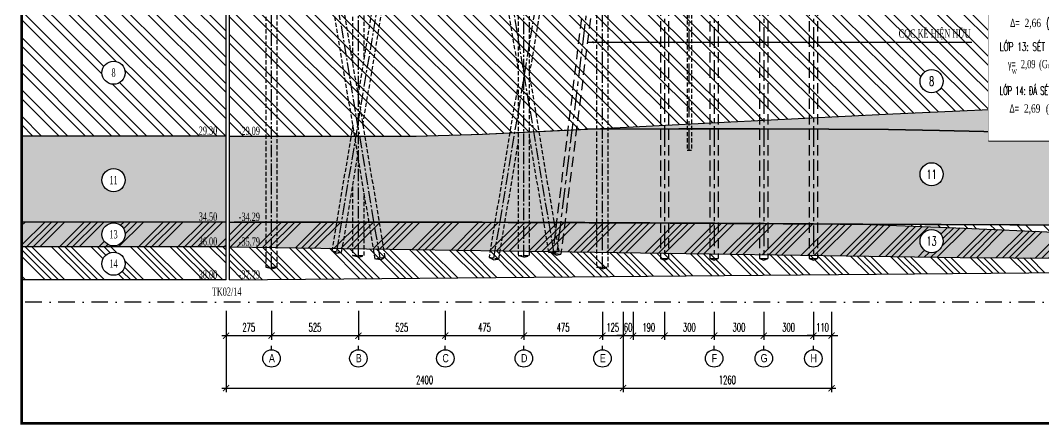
# Model space of a CAD drawing. Extents: x -26539 to -4497, y 62031 to 92619.
# Drawn here: x -16678 to -10495, y 70543 to 72988 of the extents above; entities that cross this region are included whole.
import ezdxf
from ezdxf.enums import TextEntityAlignment as Align

# ---------------------------------------------------------------- set-up
doc = ezdxf.new("R2010")
doc.units = 0
doc.header["$LTSCALE"] = 10
doc.header["$MEASUREMENT"] = 0
for name, pattern in [('CENTER', [2, 1.25, -0.25, 0.25, -0.25]), ('CENTER2', [1.125, 0.75, -0.125, 0.125, -0.125]), ('DASHDOT', [1, 0.5, -0.25, 0, -0.25]), ('HIDDEN', [0.375, 0.25, -0.125])]:
    doc.linetypes.add(name, pattern=pattern)
doc.layers.get('0').update_dxf_attribs({"color": 3, "linetype": 'CONTINUOUS'})
for name, color, linetype in [('CENTER', 9, 'CENTER2'), ('DC', 7, 'CONTINUOUS'), ('DIMENSION', 4, 'CONTINUOUS'), ('Hatch coc', 7, 'CONTINUOUS'), ('HIDDEN', 4, 'HIDDEN'), ('Kich thuoc', 4, 'CONTINUOUS'), ('Text', 4, 'CONTINUOUS'), ('Tim', 8, 'CENTER')]:
    doc.layers.add(name, color=color, linetype=linetype)
doc.styles.add('CHU HOA 1', font='vntimeh.shx', dxfattribs={"width": 0.75})
doc.styles.add('CHU HOA.P', font='vntimeh.shx', dxfattribs={"width": 0.75})
doc.styles.add('CMB-1', font='VHBLACK.TTF', dxfattribs={"width": 0.8})
doc.styles.add('Greek', font='greeks.shx', dxfattribs={"width": 0.7})
doc.styles.add('Kichthuoc', font='romans.shx', dxfattribs={"width": 0.6})
doc.styles.add('phong', font='vnsimpleh.shx', dxfattribs={"width": 0.65})
doc.styles.get("Standard").update_dxf_attribs({"font": 'vntimeh.shx', "width": 0.65})
doc.styles.add('Ten11', font='VHARIALN.TTF')
doc.dimstyles.new('Dim 250', dxfattribs={"dimscale": 250, "dimtxt": 0.2, "dimasz": 0.15, "dimexe": 0.1, "dimexo": 0.2, "dimgap": 0.1, "dimtad": 1, "dimdec": 0, "dimlfac": -1, "dimzin": 0, "dimdsep": 46, "dimtxsty": 'Kichthuoc', "dimblk": 'ARCHTICK', "dimcen": 0.1, "dimdle": 0.1, "dimclrd": 4, "dimclre": 4, "dimclrt": 2, "dimadec": 0, "dimazin": 0, "dimtfac": 1, "dimtdec": 0, "dimtix": 1, "dimtmove": 2, "dimatfit": 3, "dimfxl": 1, "dimtolj": 1, "dimtzin": 0, "dimarcsym": 0})
doc.dimstyles.new('Le 250', dxfattribs={"dimscale": 250, "dimtxt": 0.2, "dimasz": 0.15, "dimexe": 0.1, "dimexo": 0.2, "dimgap": 0.1, "dimtad": 1, "dimdec": 0, "dimzin": 0, "dimdsep": 46, "dimtxsty": 'Kichthuoc', "dimblk": 'ARCHTICK', "dimcen": 0, "dimdle": 0.1, "dimclrd": 4, "dimclre": 4, "dimclrt": 3, "dimadec": 0, "dimazin": 0, "dimtfac": 1, "dimtdec": 0, "dimtix": 1, "dimtmove": 2, "dimatfit": 3, "dimfxl": 1, "dimtolj": 1, "dimtzin": 0, "dimarcsym": 0})

# ---------------------------------------------------------------- blocks, each defined once
blk = doc.blocks.new('_ArchTick')
at = {"color": 0, "linetype": 'ByBlock', "const_width": 0.15}
blk.add_lwpolyline([(-0.5, -0.5), (0.5, 0.5)], dxfattribs=at)
blk = doc.blocks.new('*D77')
at = {"layer": 'Kich thuoc', "color": 4, "lineweight": -2}
for p, q in [((-14110.8, 71231.7), (-14110.8, 71055.6)), ((-13635.8, 71231.7), (-13635.8, 71055.6)), ((-14135.8, 71080.6), (-13610.8, 71080.6))]:
    blk.add_line(p, q, dxfattribs=at)
at = {"layer": 'Kich thuoc', "color": 4, "lineweight": -2, "xscale": 37.5, "yscale": 37.5, "zscale": 37.5, "rotation": 180}
blk.add_blockref('_ArchTick', (-14110.8, 71080.6), dxfattribs=at)
at = {"layer": 'Kich thuoc', "color": 4, "lineweight": -2, "xscale": 37.5, "yscale": 37.5, "zscale": 37.5}
blk.add_blockref('_ArchTick', (-13635.8, 71080.6), dxfattribs=at)
at = {"layer": 'Kich thuoc', "color": 2, "insert": (-13873.3, 71130.6), "char_height": 50, "attachment_point": 5, "style": 'Kichthuoc'}
blk.add_mtext('\\A1;475', dxfattribs=at)
blk = doc.blocks.new('*D78')
at = {"layer": 'Kich thuoc', "color": 4, "lineweight": -2}
for p, q in [((-15435.8, 71225.7), (-15435.8, 70738)), ((-13035.8, 71225.7), (-13035.8, 70738)), ((-15460.8, 70763), (-13010.8, 70763))]:
    blk.add_line(p, q, dxfattribs=at)
at = {"layer": 'Kich thuoc', "color": 4, "lineweight": -2, "xscale": 37.5, "yscale": 37.5, "zscale": 37.5, "rotation": 180}
blk.add_blockref('_ArchTick', (-15435.8, 70763), dxfattribs=at)
at = {"layer": 'Kich thuoc', "color": 4, "lineweight": -2, "xscale": 37.5, "yscale": 37.5, "zscale": 37.5}
blk.add_blockref('_ArchTick', (-13035.8, 70763), dxfattribs=at)
at = {"layer": 'Kich thuoc', "color": 2, "insert": (-14235.8, 70813), "char_height": 50, "attachment_point": 5, "style": 'Kichthuoc'}
blk.add_mtext('\\A1;2400', dxfattribs=at)
blk = doc.blocks.new('*D79')
at = {"layer": 'Kich thuoc', "color": 4, "lineweight": -2}
for p, q in [((-14635.8, 71231.7), (-14635.8, 71055.6)), ((-14110.8, 71231.7), (-14110.8, 71055.6)), ((-14660.8, 71080.6), (-14085.8, 71080.6))]:
    blk.add_line(p, q, dxfattribs=at)
at = {"layer": 'Kich thuoc', "color": 4, "lineweight": -2, "xscale": 37.5, "yscale": 37.5, "zscale": 37.5, "rotation": 180}
blk.add_blockref('_ArchTick', (-14635.8, 71080.6), dxfattribs=at)
at = {"layer": 'Kich thuoc', "color": 4, "lineweight": -2, "xscale": 37.5, "yscale": 37.5, "zscale": 37.5}
blk.add_blockref('_ArchTick', (-14110.8, 71080.6), dxfattribs=at)
at = {"layer": 'Kich thuoc', "color": 2, "insert": (-14373.3, 71130.6), "char_height": 50, "attachment_point": 5, "style": 'Kichthuoc'}
blk.add_mtext('\\A1;525', dxfattribs=at)
blk = doc.blocks.new('*D80')
at = {"layer": 'Kich thuoc', "color": 4, "lineweight": -2}
for p, q in [((-15435.8, 71231.7), (-15435.8, 71055.6)), ((-15160.8, 71231.7), (-15160.8, 71055.6)), ((-15460.8, 71080.6), (-15135.8, 71080.6))]:
    blk.add_line(p, q, dxfattribs=at)
at = {"layer": 'Kich thuoc', "color": 4, "lineweight": -2, "xscale": 37.5, "yscale": 37.5, "zscale": 37.5, "rotation": 180}
blk.add_blockref('_ArchTick', (-15435.8, 71080.6), dxfattribs=at)
at = {"layer": 'Kich thuoc', "color": 4, "lineweight": -2, "xscale": 37.5, "yscale": 37.5, "zscale": 37.5}
blk.add_blockref('_ArchTick', (-15160.8, 71080.6), dxfattribs=at)
at = {"layer": 'Kich thuoc', "color": 2, "insert": (-15298.3, 71130.6), "char_height": 50, "attachment_point": 5, "style": 'Kichthuoc'}
blk.add_mtext('\\A1;275', dxfattribs=at)
blk = doc.blocks.new('*D81')
at = {"layer": 'Kich thuoc', "color": 4, "lineweight": -2}
for p, q in [((-15160.8, 71231.7), (-15160.8, 71055.6)), ((-14635.8, 71231.7), (-14635.8, 71055.6)), ((-15185.8, 71080.6), (-14610.8, 71080.6))]:
    blk.add_line(p, q, dxfattribs=at)
at = {"layer": 'Kich thuoc', "color": 4, "lineweight": -2, "xscale": 37.5, "yscale": 37.5, "zscale": 37.5, "rotation": 180}
blk.add_blockref('_ArchTick', (-15160.8, 71080.6), dxfattribs=at)
at = {"layer": 'Kich thuoc', "color": 4, "lineweight": -2, "xscale": 37.5, "yscale": 37.5, "zscale": 37.5}
blk.add_blockref('_ArchTick', (-14635.8, 71080.6), dxfattribs=at)
at = {"layer": 'Kich thuoc', "color": 2, "insert": (-14898.3, 71130.6), "char_height": 50, "attachment_point": 5, "style": 'Kichthuoc'}
blk.add_mtext('\\A1;525', dxfattribs=at)
blk = doc.blocks.new('*D82')
at = {"layer": 'Kich thuoc', "color": 4, "lineweight": -2}
for p, q in [((-13160.8, 71225.7), (-13160.8, 71055.6)), ((-13035.8, 71225.7), (-13035.8, 71055.6)), ((-13185.8, 71080.6), (-13010.8, 71080.6))]:
    blk.add_line(p, q, dxfattribs=at)
at = {"layer": 'Kich thuoc', "color": 4, "lineweight": -2, "xscale": 37.5, "yscale": 37.5, "zscale": 37.5, "rotation": 180}
blk.add_blockref('_ArchTick', (-13160.8, 71080.6), dxfattribs=at)
at = {"layer": 'Kich thuoc', "color": 4, "lineweight": -2, "xscale": 37.5, "yscale": 37.5, "zscale": 37.5}
blk.add_blockref('_ArchTick', (-13035.8, 71080.6), dxfattribs=at)
at = {"layer": 'Kich thuoc', "color": 2, "insert": (-13098.3, 71130.6), "char_height": 50, "attachment_point": 5, "style": 'Kichthuoc'}
blk.add_mtext('\\A1;125', dxfattribs=at)
blk = doc.blocks.new('*D83')
at = {"layer": 'Kich thuoc', "color": 4, "lineweight": -2}
for p, q in [((-13635.8, 71225.7), (-13635.8, 71055.6)), ((-13160.8, 71225.7), (-13160.8, 71055.6)), ((-13660.8, 71080.6), (-13135.8, 71080.6))]:
    blk.add_line(p, q, dxfattribs=at)
at = {"layer": 'Kich thuoc', "color": 4, "lineweight": -2, "xscale": 37.5, "yscale": 37.5, "zscale": 37.5, "rotation": 180}
blk.add_blockref('_ArchTick', (-13635.8, 71080.6), dxfattribs=at)
at = {"layer": 'Kich thuoc', "color": 4, "lineweight": -2, "xscale": 37.5, "yscale": 37.5, "zscale": 37.5}
blk.add_blockref('_ArchTick', (-13160.8, 71080.6), dxfattribs=at)
at = {"layer": 'Kich thuoc', "color": 2, "insert": (-13398.3, 71130.6), "char_height": 50, "attachment_point": 5, "style": 'Kichthuoc'}
blk.add_mtext('\\A1;475', dxfattribs=at)
blk = doc.blocks.new('*D84')
at = {"layer": 'Kich thuoc', "color": 4, "lineweight": -2}
for p, q in [((-13035.8, 71225.7), (-13035.8, 71055.6)), ((-12976, 71225.7), (-12976, 71055.6)), ((-13035.8, 71080.6), (-13073.3, 71080.6)), ((-13035.8, 71080.6), (-12976, 71080.6)), ((-12976, 71080.6), (-12938.5, 71080.6))]:
    blk.add_line(p, q, dxfattribs=at)
at = {"layer": 'Kich thuoc', "color": 4, "lineweight": -2, "xscale": 37.5, "yscale": 37.5, "zscale": 37.5}
blk.add_blockref('_ArchTick', (-13035.8, 71080.6), dxfattribs=at)
at = {"layer": 'Kich thuoc', "color": 4, "lineweight": -2, "xscale": 37.5, "yscale": 37.5, "zscale": 37.5, "rotation": 180}
blk.add_blockref('_ArchTick', (-12976, 71080.6), dxfattribs=at)
at = {"layer": 'Kich thuoc', "color": 2, "insert": (-13005.9, 71130.6), "char_height": 50, "attachment_point": 5, "style": 'Kichthuoc'}
blk.add_mtext('\\A1;60', dxfattribs=at)
blk = doc.blocks.new('*D85')
at = {"layer": 'Kich thuoc', "color": 4, "lineweight": -2}
for p, q in [((-12485.8, 71225.7), (-12485.8, 71055.6)), ((-12185.8, 71225.7), (-12185.8, 71055.6)), ((-12510.8, 71080.6), (-12160.8, 71080.6))]:
    blk.add_line(p, q, dxfattribs=at)
at = {"layer": 'Kich thuoc', "color": 4, "lineweight": -2, "xscale": 37.5, "yscale": 37.5, "zscale": 37.5, "rotation": 180}
blk.add_blockref('_ArchTick', (-12485.8, 71080.6), dxfattribs=at)
at = {"layer": 'Kich thuoc', "color": 4, "lineweight": -2, "xscale": 37.5, "yscale": 37.5, "zscale": 37.5}
blk.add_blockref('_ArchTick', (-12185.8, 71080.6), dxfattribs=at)
at = {"layer": 'Kich thuoc', "color": 2, "insert": (-12335.8, 71130.6), "char_height": 50, "attachment_point": 5, "style": 'Kichthuoc'}
blk.add_mtext('\\A1;300', dxfattribs=at)
blk = doc.blocks.new('*D86')
at = {"layer": 'Kich thuoc', "color": 4, "lineweight": -2}
for p, q in [((-12185.8, 71225.7), (-12185.8, 71055.6)), ((-11885.8, 71225.7), (-11885.8, 71055.6)), ((-12210.8, 71080.6), (-11860.8, 71080.6))]:
    blk.add_line(p, q, dxfattribs=at)
at = {"layer": 'Kich thuoc', "color": 4, "lineweight": -2, "xscale": 37.5, "yscale": 37.5, "zscale": 37.5, "rotation": 180}
blk.add_blockref('_ArchTick', (-12185.8, 71080.6), dxfattribs=at)
at = {"layer": 'Kich thuoc', "color": 4, "lineweight": -2, "xscale": 37.5, "yscale": 37.5, "zscale": 37.5}
blk.add_blockref('_ArchTick', (-11885.8, 71080.6), dxfattribs=at)
at = {"layer": 'Kich thuoc', "color": 2, "insert": (-12035.8, 71130.6), "char_height": 50, "attachment_point": 5, "style": 'Kichthuoc'}
blk.add_mtext('\\A1;300', dxfattribs=at)
blk = doc.blocks.new('*D87')
at = {"layer": 'Kich thuoc', "color": 4, "lineweight": -2}
for p, q in [((-11885.8, 71225.7), (-11885.8, 71055.6)), ((-11775.8, 71225.7), (-11775.8, 71055.6)), ((-11885.8, 71080.6), (-11923.3, 71080.6)), ((-11885.8, 71080.6), (-11775.8, 71080.6)), ((-11775.8, 71080.6), (-11738.3, 71080.6))]:
    blk.add_line(p, q, dxfattribs=at)
at = {"layer": 'Kich thuoc', "color": 4, "lineweight": -2, "xscale": 37.5, "yscale": 37.5, "zscale": 37.5}
blk.add_blockref('_ArchTick', (-11885.8, 71080.6), dxfattribs=at)
at = {"layer": 'Kich thuoc', "color": 4, "lineweight": -2, "xscale": 37.5, "yscale": 37.5, "zscale": 37.5, "rotation": 180}
blk.add_blockref('_ArchTick', (-11775.8, 71080.6), dxfattribs=at)
at = {"layer": 'Kich thuoc', "color": 2, "insert": (-11830.8, 71130.6), "char_height": 50, "attachment_point": 5, "style": 'Kichthuoc'}
blk.add_mtext('\\A1;110', dxfattribs=at)
blk = doc.blocks.new('*D88')
at = {"layer": 'Kich thuoc', "color": 4, "lineweight": -2}
for p, q in [((-13035.8, 71225.7), (-13035.8, 70738)), ((-11775.8, 71225.7), (-11775.8, 70738)), ((-13060.8, 70763), (-11750.8, 70763))]:
    blk.add_line(p, q, dxfattribs=at)
at = {"layer": 'Kich thuoc', "color": 4, "lineweight": -2, "xscale": 37.5, "yscale": 37.5, "zscale": 37.5, "rotation": 180}
blk.add_blockref('_ArchTick', (-13035.8, 70763), dxfattribs=at)
at = {"layer": 'Kich thuoc', "color": 4, "lineweight": -2, "xscale": 37.5, "yscale": 37.5, "zscale": 37.5}
blk.add_blockref('_ArchTick', (-11775.8, 70763), dxfattribs=at)
at = {"layer": 'Kich thuoc', "color": 2, "insert": (-12405.8, 70813), "char_height": 50, "attachment_point": 5, "style": 'Kichthuoc'}
blk.add_mtext('\\A1;1260', dxfattribs=at)
blk = doc.blocks.new('*D89')
at = {"layer": 'Kich thuoc', "color": 4, "lineweight": -2}
for p, q in [((-12785.8, 71225.7), (-12785.8, 71055.6)), ((-12485.8, 71225.7), (-12485.8, 71055.6)), ((-12810.8, 71080.6), (-12460.8, 71080.6))]:
    blk.add_line(p, q, dxfattribs=at)
at = {"layer": 'Kich thuoc', "color": 4, "lineweight": -2, "xscale": 37.5, "yscale": 37.5, "zscale": 37.5, "rotation": 180}
blk.add_blockref('_ArchTick', (-12785.8, 71080.6), dxfattribs=at)
at = {"layer": 'Kich thuoc', "color": 4, "lineweight": -2, "xscale": 37.5, "yscale": 37.5, "zscale": 37.5}
blk.add_blockref('_ArchTick', (-12485.8, 71080.6), dxfattribs=at)
at = {"layer": 'Kich thuoc', "color": 2, "insert": (-12635.8, 71130.6), "char_height": 50, "attachment_point": 5, "style": 'Kichthuoc'}
blk.add_mtext('\\A1;300', dxfattribs=at)
blk = doc.blocks.new('*D90')
at = {"layer": 'Kich thuoc', "color": 4, "lineweight": -2}
for p, q in [((-12976, 71225.7), (-12976, 71055.6)), ((-12785.8, 71225.7), (-12785.8, 71055.6)), ((-13001, 71080.6), (-12760.8, 71080.6))]:
    blk.add_line(p, q, dxfattribs=at)
at = {"layer": 'Kich thuoc', "color": 4, "lineweight": -2, "xscale": 37.5, "yscale": 37.5, "zscale": 37.5, "rotation": 180}
blk.add_blockref('_ArchTick', (-12976, 71080.6), dxfattribs=at)
at = {"layer": 'Kich thuoc', "color": 4, "lineweight": -2, "xscale": 37.5, "yscale": 37.5, "zscale": 37.5}
blk.add_blockref('_ArchTick', (-12785.8, 71080.6), dxfattribs=at)
at = {"layer": 'Kich thuoc', "color": 2, "insert": (-12880.9, 71130.6), "char_height": 50, "attachment_point": 5, "style": 'Kichthuoc'}
blk.add_mtext('\\A1;190', dxfattribs=at)
blk = doc.blocks.new('cautau')
at = {"layer": 'CENTER', "ltscale": 10}
for p, q in [((-26502.5, 86653.9), (-25846.6, 90592.7)), ((-26371.6, 86629.7), (-26371.6, 90622.7)), ((-25190.6, 86653.9), (-25846.6, 90592.7)), ((-25371.6, 86619.7), (-25371.6, 90622.7)), ((-26896.6, 86549.7), (-26896.6, 90552.7)), ((-26240.6, 86613.9), (-26896.6, 90552.7)), ((-25552.5, 86613.8), (-24896.6, 90552.6)), ((-24896.6, 86549.6), (-24896.6, 90552.6))]:
    blk.add_line(p, q, dxfattribs=at)
at = {"layer": 'HIDDEN', "ltscale": 10}
for p, q in [((-24861.6, 86559.6), (-24861.6, 90457.7)), ((-25336.6, 86629.7), (-25336.6, 90186.3)), ((-26336.6, 87832.2), (-26336.6, 89614.8)), ((-26504.2, 86644.1), (-26532.1, 86658.9)), ((-26504.2, 86644.1), (-26472.9, 86649)), ((-25220.2, 86649), (-25161, 86658.9)), ((-25189, 86644.1), (-25220.2, 86649)), ((-25189, 86644.1), (-25161, 86658.9)), ((-26371.6, 86619.7), (-26406.6, 86629.7)), ((-26406.6, 86629.7), (-26336.6, 86629.7)), ((-26372.3, 86620), (-26372.3, 86629.7)), ((-26370.8, 86620), (-26372.3, 86620)), ((-26371.6, 86619.7), (-26336.6, 86629.7)), ((-26370.8, 86620), (-26370.8, 86629.7)), ((-26239, 86604.1), (-26270.2, 86609)), ((-26239, 86604.1), (-26211, 86618.9)), ((-25522.9, 86608.9), (-25582.1, 86618.8)), ((-25554.2, 86604), (-25582.1, 86618.8)), ((-25554.2, 86604), (-25522.9, 86608.9)), ((-25371.6, 86619.7), (-25406.6, 86629.7)), ((-25406.6, 86629.7), (-25336.6, 86629.7)), ((-25372.3, 86620), (-25372.3, 86629.7)), ((-25370.8, 86620), (-25372.3, 86620)), ((-25371.6, 86619.7), (-25336.6, 86629.7)), ((-25370.8, 86620), (-25370.8, 86629.7)), ((-26931.6, 86559.7), (-26861.6, 86559.7)), ((-26896.6, 86549.7), (-26931.6, 86559.7)), ((-26897.3, 86550), (-26897.3, 86559.7)), ((-26895.8, 86550), (-26897.3, 86550)), ((-26896.6, 86549.7), (-26861.6, 86559.7)), ((-26895.8, 86550), (-26895.8, 86559.7)), ((-24896.6, 86549.6), (-24931.6, 86559.6)), ((-24931.6, 86559.6), (-24861.6, 86559.6)), ((-24897.3, 86549.9), (-24897.3, 86559.6)), ((-24895.8, 86549.9), (-24897.3, 86549.9)), ((-24896.6, 86549.6), (-24861.6, 86559.6)), ((-24895.8, 86549.9), (-24895.8, 86559.6))]:
    blk.add_line(p, q, dxfattribs=at)
for points in [[(-24931.6, 90417.7), (-24931.6, 86559.6)], [(-25406.6, 90146.3), (-25406.6, 86629.7)], [(-25336.6, 87727.1), (-24931.6, 90157.1)], [(-25406.6, 87767.2), (-25768.6, 89939.4)], [(-26008.2, 89802.5), (-26374.9, 87602.2)], [(-26344.5, 87419.7), (-25941, 89840.9)], [(-26406.6, 89574.8), (-26406.6, 87797.2)], [(-26677.8, 89419.8), (-26211, 86618.9), (-26270.2, 86609)], [(-26270.2, 86609), (-26733.4, 89388.1)], [(-26861.6, 86559.7), (-26861.6, 89314.8)], [(-26931.6, 89274.8), (-26931.6, 86559.7)], [(-25336.6, 87712.2), (-25161, 86658.9), (-25220.2, 86649)], [(-25406.6, 87672.1), (-25582.1, 86618.8), (-25522.9, 86608.9)], [(-26405.3, 87419.7), (-26532.1, 86658.9), (-26472.9, 86649)], [(-25220.2, 86649), (-25336.6, 87347.2)], [(-25522.9, 86608.9), (-25406.6, 87307.1)], [(-26472.9, 86649), (-26374.9, 87237.2)], [(-26406.6, 87047.2), (-26406.6, 86629.7)], [(-26336.6, 86629.7), (-26336.6, 87007.2)]]:
    blk.add_lwpolyline(points, dxfattribs=at)
blk = doc.blocks.new('dcmc3')
at = {"layer": 'Text', "style": 'Ten11'}
blk.add_text('%%uTµi liÖu ®Þa chÊt:', height=55, dxfattribs=at).set_placement((-16951.9, 43367.6))
at = {"layer": 'Text'}
for s, height, style, width, p in [('líp 1: bïn sÐt pha mµu x¸m, n©u x¸m xanh. ', 50, 'phong', 0.65, (-16956.8, 43183.9)), ('1,70', 50, 'CHU HOA.P', 0.6, (-16854.5, 43058.9)), ('(g/cm3)', 50, 'CHU HOA.P', 0.6, (-16744.7, 43058.9)), ('c=', 50, 'CHU HOA.P', 0.6, (-16489.8, 43058.9)), ('0,058', 50, 'CHU HOA.P', 0.6, (-16402.2, 43058.9)), ('(kg/cm2)', 50, 'CHU HOA.P', 0.6, (-16271.2, 43058.9)), ('f=', 50, 'Greek', 0.6, (-15986.2, 43065.8)), ("4°01'", 50, 'CHU HOA.P', 0.6, (-15898.6, 43065.8)), ('i  =', 50, 'CHU HOA.P', 0.6, (-15747, 43065.8)), ('1,57', 50, 'CHU HOA.P', 0.6, (-15642.2, 43065.8)), ('g=', 50, 'Greek', 0.6, (-16932.6, 43058.9)), ('w', 30, 'CHU HOA.P', 0.6, (-16909.6, 43024.1)), ('s', 31.3, 'CHU HOA.P', 0.6, (-15728.8, 43056.9)), ('líp 2: sÐt mµu x¸m ghi, x¸m xanh tr¹ng th¸i dÎo ch¶y', 50, 'phong', 0.65, (-16956.8, 42913.9)), ('1,76', 50, 'CHU HOA.P', 0.6, (-16854.5, 42808.9)), ('(g/cm3)', 50, 'CHU HOA.P', 0.6, (-16744.7, 42808.9)), ('c=', 50, 'CHU HOA.P', 0.6, (-16489.8, 42808.9)), ('0,12', 50, 'CHU HOA.P', 0.6, (-16402.2, 42808.9)), ('(kg/cm2)', 50, 'CHU HOA.P', 0.6, (-16271.2, 42808.9)), ('f=', 50, 'Greek', 0.6, (-15986.2, 42815.8)), ("8°15'", 50, 'CHU HOA.P', 0.6, (-15898.6, 42815.8)), ('i  =', 50, 'CHU HOA.P', 0.6, (-15710, 42815.8)), ('0,82', 50, 'CHU HOA.P', 0.6, (-15605.2, 42815.8)), ('g=', 50, 'Greek', 0.6, (-16932.6, 42808.9)), ('w', 30, 'CHU HOA.P', 0.6, (-16909.6, 42774.1)), ('s', 31.3, 'CHU HOA.P', 0.6, (-15691.8, 42806.9)), ('líp 4: sÐt mµu x¸m n©u, x¸m ghi tr¹ng th¸i dÎo mÒm', 50, 'phong', 0.65, (-16956.8, 42663.9)), ('1,78', 50, 'CHU HOA.P', 0.6, (-16854.5, 42558.9)), ('(g/cm3)', 50, 'CHU HOA.P', 0.6, (-16744.7, 42558.9)), ('c=', 50, 'CHU HOA.P', 0.6, (-16489.8, 42558.9)), ('0,146', 50, 'CHU HOA.P', 0.6, (-16402.2, 42558.9)), ('(kg/cm2)', 50, 'CHU HOA.P', 0.6, (-16271.2, 42558.9)), ("9°44'", 50, 'CHU HOA.P', 0.6, (-15898.6, 42565.8)), ('i  =', 50, 'CHU HOA.P', 0.6, (-15710, 42565.8)), ('0,69', 50, 'CHU HOA.P', 0.6, (-15605.2, 42565.8)), ('g=', 50, 'Greek', 0.6, (-16932.6, 42558.9)), ('w', 30, 'CHU HOA.P', 0.6, (-16909.6, 42524.1)), ('f=', 50, 'Greek', 0.6, (-15986.2, 42565.8)), ('s', 31.3, 'CHU HOA.P', 0.6, (-15691.8, 42556.9)), ('líp 6: sÐt mµu x¸m vµng, x¸m ghi tr¹ng th¸i dÎo cøng', 50, 'phong', 0.65, (-16956.8, 42413.9)), ('1,96', 50, 'CHU HOA.P', 0.6, (-16854.5, 42308.9)), ('(g/cm3)', 50, 'CHU HOA.P', 0.6, (-16744.7, 42308.9)), ('c=', 50, 'CHU HOA.P', 0.6, (-16489.8, 42308.9)), ('0,27', 50, 'CHU HOA.P', 0.6, (-16402.2, 42308.9)), ('(kg/cm2)', 50, 'CHU HOA.P', 0.6, (-16271.2, 42308.9)), ("14°45'", 50, 'CHU HOA.P', 0.6, (-15898.6, 42315.8)), ('i  =', 50, 'CHU HOA.P', 0.6, (-15710, 42315.8)), ('0,38', 50, 'CHU HOA.P', 0.6, (-15605.2, 42315.8)), ('g=', 50, 'Greek', 0.6, (-16932.6, 42308.9)), ('w', 30, 'CHU HOA.P', 0.6, (-16909.6, 42274.1)), ('f=', 50, 'Greek', 0.6, (-15986.2, 42315.8)), ('s', 31.3, 'CHU HOA.P', 0.6, (-15691.8, 42306.9)), ('líp 8: sÐt pha mµu vµng x¸m, x¸m ghi tr¹ng th¸i dÎo mÒm', 50, 'phong', 0.65, (-16956.5, 42161.2)), ("10°17'", 50, 'CHU HOA.P', 0.6, (-15871.2, 42063.1)), ('i  =', 50, 'CHU HOA.P', 0.6, (-15682.6, 42063.1)), ('0,66', 50, 'CHU HOA.P', 0.6, (-15577.8, 42063.1)), ('g=', 50, 'Greek', 0.6, (-16905.2, 42056.2)), ('w', 30, 'CHU HOA.P', 0.6, (-16882.3, 42021.4)), ('2,01', 50, 'CHU HOA.P', 0.6, (-16827.1, 42056.2)), ('(g/cm3)', 50, 'CHU HOA.P', 0.6, (-16717.3, 42056.2)), ('c=', 50, 'CHU HOA.P', 0.6, (-16462.4, 42056.2)), ('0,10', 50, 'CHU HOA.P', 0.6, (-16374.8, 42056.2)), ('(kg/cm2)', 50, 'CHU HOA.P', 0.6, (-16243.8, 42056.2)), ('f=', 50, 'Greek', 0.6, (-15958.8, 42063.1)), ('s', 31.3, 'CHU HOA.P', 0.6, (-15664.4, 42054.2)), ('líp 9a: c¸t bôi mµu x¸m vµng, x¸m ghi tr¹ng th¸i dÎo ch¶y.', 50, 'phong', 0.65, (-16956.5, 41911.2)), ("8°53'", 50, 'CHU HOA.P', 0.6, (-15871.2, 41813.1)), ('g=', 50, 'Greek', 0.6, (-16905.2, 41806.2)), ('1,94', 50, 'CHU HOA.P', 0.6, (-16827.1, 41806.2)), ('(g/cm3)', 50, 'CHU HOA.P', 0.6, (-16717.3, 41806.2)), ('c=', 50, 'CHU HOA.P', 0.6, (-16462.4, 41806.2)), ('0,04', 50, 'CHU HOA.P', 0.6, (-16374.8, 41806.2)), ('(kg/cm2)', 50, 'CHU HOA.P', 0.6, (-16243.8, 41806.2)), ('f=', 50, 'Greek', 0.6, (-15958.8, 41813.1)), ('i  =', 50, 'CHU HOA.P', 0.6, (-15682.6, 41813.1)), ('s', 31.3, 'CHU HOA.P', 0.6, (-15664.4, 41804.2)), ('1,51', 50, 'CHU HOA.P', 0.6, (-15577.8, 41813.1)), ('w', 30, 'CHU HOA.P', 0.6, (-16882.3, 41771.4)), ('líp 11: c¸t pha mµu x¸m n©u, x¸m ghi, tr¹ng th¸i dÎo.', 50, 'phong', 0.65, (-16956.5, 41661.2)), ('g=', 50, 'Greek', 0.6, (-16905.2, 41556.2)), ('2,07', 50, 'CHU HOA.P', 0.6, (-16827.1, 41556.2)), ('(g/cm3)', 50, 'CHU HOA.P', 0.6, (-16717.3, 41556.2)), ('c=', 50, 'CHU HOA.P', 0.6, (-16462.4, 41556.2)), ('0,09', 50, 'CHU HOA.P', 0.6, (-16374.8, 41556.2)), ('(kg/cm2)', 50, 'CHU HOA.P', 0.6, (-16243.8, 41556.2)), ('f=', 50, 'Greek', 0.6, (-15958.8, 41563.1)), ("13°25'", 50, 'CHU HOA.P', 0.6, (-15871.2, 41563.1)), ('i  =', 50, 'CHU HOA.P', 0.6, (-15682.6, 41563.1)), ('s', 31.3, 'CHU HOA.P', 0.6, (-15664.4, 41554.2)), ('0,60', 50, 'CHU HOA.P', 0.6, (-15577.8, 41563.1)), ('w', 30, 'CHU HOA.P', 0.6, (-16882.3, 41521.4)), ('líp 12: c¸t h¹t to lÉn s¹n sái mµu x¸m tr¾ng, x¸m vµng kÕt cÊu chÆt', 50, 'phong', 0.55, (-16956.8, 41403.9)), ('D=', 50, 'Greek', 0.7, (-16893.7, 41298)), ('2,66', 50, 'CHU HOA.P', 0.75, (-16806.1, 41298)), ('(g/cm3)', 50, 'phong', 0.52, (-16674, 41298)), ('a =', 50, 'Greek', 0.6, (-16321.3, 41298)), ('k', 30, 'CHU HOA.P', 0.6, (-16289.6, 41278.4)), ("33°29'", 50, 'CHU HOA.P', 0.6, (-16207.9, 41298)), ('a =', 50, 'Greek', 0.6, (-15994.9, 41298)), ("28°44'", 50, 'CHU HOA.P', 0.6, (-15863, 41296.4)), ('\xad', 30, 'CHU HOA.P', 0.6, (-15957.8, 41271)), ('líp 13: sÐt pha mµu n©u ®á tr¹ng th¸i cøng', 50, 'phong', 0.65, (-16956.8, 41153.9)), ('g=', 50, 'Greek', 0.6, (-16906.6, 41048.9)), ('2,09', 50, 'CHU HOA.P', 0.6, (-16828.6, 41048.9)), ('(g/cm3)', 50, 'CHU HOA.P', 0.6, (-16718.7, 41048.9)), ('c=', 50, 'CHU HOA.P', 0.6, (-16463.8, 41048.9)), ('0,24', 50, 'CHU HOA.P', 0.6, (-16376.2, 41048.9)), ('(kg/cm2)', 50, 'CHU HOA.P', 0.6, (-16245.2, 41048.9)), ('f=', 50, 'Greek', 0.6, (-15960.2, 41055.8)), ("18°14'", 50, 'CHU HOA.P', 0.6, (-15872.6, 41055.8)), ('i  =', 50, 'CHU HOA.P', 0.6, (-15684, 41055.8)), ('s', 31.3, 'CHU HOA.P', 0.6, (-15665.8, 41046.9)), ('-0,04', 50, 'CHU HOA.P', 0.6, (-15579.2, 41055.8)), ('w', 30, 'CHU HOA.P', 0.6, (-16883.7, 41014.1)), ('líp 14: ®¸ sÐt kÕt mµu n©u ®á, tÝm gan gµ, phong hãa nhÑ nøt nÎ', 50, 'phong', 0.55, (-16956.8, 40887.8)), ('D=', 50, 'Greek', 0.7, (-16897.4, 40780.2)), ('2,69', 50, 'CHU HOA 1', 0.75, (-16809.7, 40780.2)), ('(g/cm3)', 50, 'CHU HOA 1', 0.75, (-16677.6, 40780.2)), ('g=', 50, 'Greek', 0.6, (-16330.2, 40780.2)), ('2,46', 50, 'CHU HOA 1', 0.6, (-16252.1, 40780.2)), ('(g/cm3)', 50, 'CHU HOA 1', 0.6, (-16142.2, 40780.2)), ('e=', 50, 'Greek', 0.6, (-15844.7, 40780.2)), ('o,147', 50, 'CHU HOA 1', 0.6, (-15766.7, 40780.2)), ('w', 30, 'CHU HOA 1', 0.6, (-16307.2, 40745.4)), ('o', 30, 'CHU HOA 1', 0.6, (-15821.8, 40745.4))]:
    blk.add_text(s, height=height, dxfattribs=dict(at, style=style, width=width)).set_placement(p)

msp = doc.modelspace()

# ---------------------------------------------------------------- hatches: boundary and pattern name
at = {"layer": 'DC'}
h = msp.add_hatch(dxfattribs=at)
h.set_pattern_fill('ANSI32', color=256, scale=300, angle=90, style=0)
h.paths.add_polyline_path([(-8545.7, 73113.7), (-8951.1, 73113.8), (-9809.6, 73114.2), (-10577.5, 73114.8), (-11259.1, 73115.4), (-11858.6, 73116), (-12380.2, 73116.6), (-12828, 73117.1), (-13208.5, 73117.5), (-13536.9, 73117.9), (-13830.5, 73118.1), (-14106.8, 73118.2), (-14383.1, 73118.3), (-14676.7, 73118.4), (-15005.2, 73118.4), (-15415.9, 73118.4), (-15415.8, 72288.4), (-14285.8, 72288.4), (-13887.6, 72299.8), (-13267.6, 72329.8), (-13249.4, 72329.8), (-12424.2, 72372.2), (-11450.2, 72420.9), (-10371.9, 72469.5), (-9232.8, 72512), (-8545.7, 72529.8)])
h.paths.add_polyline_path([(-11101.3, 72620.5, -1), (-11241.3, 72620.5, -1)], flags=16)
h.paths.add_polyline_path([(-15435.9, 73118.4), (-16670.7, 73118.4), (-16670.7, 72288.4), (-15435.8, 72288.4)])
h.paths.add_polyline_path([(-16185.9, 72671.7, -1), (-16045.9, 72671.7, -1)], flags=16)
h.paths.add_polyline_path([(-11197.1, 72579.3), (-11145.7, 72579.3), (-11145.7, 72661.8), (-11197.1, 72661.8)], flags=8)
h.paths.add_polyline_path([(-15410.7, 72282.5), (-15218.5, 72282.5), (-15218.5, 72357.5), (-15410.7, 72357.5)], flags=9)
h.paths.add_polyline_path([(-11388.6, 72852.1), (-10917.6, 72852.1), (-10917.6, 72969.9), (-11388.6, 72969.9)], flags=24)
h.paths.add_polyline_path([(-16139.2, 72634.9), (-16092.5, 72634.9), (-16092.5, 72709.9), (-16139.2, 72709.9)], flags=8)
h.paths.add_polyline_path([(-15608.7, 72283.7), (-15453.7, 72283.7), (-15453.7, 72358.7), (-15608.7, 72358.7)], flags=9)
h = msp.add_hatch(dxfattribs=at)
h.set_pattern_fill('AR-SAND', color=256, scale=50, style=0)
h.paths.add_polyline_path([(-8545.7, 72529.8), (-9232.8, 72512), (-10371.9, 72469.5), (-11450.2, 72420.9), (-12424.2, 72372.2), (-13249.4, 72329.8), (-12699.7, 72331.3), (-12211.1, 72331.6), (-11792, 72330.4), (-11432.8, 72327.5), (-11123.7, 72322.7), (-10855.2, 72315.8), (-10617.5, 72306.5), (-10401, 72294.6), (-10195.5, 72280), (-9989.2, 72263), (-9769.7, 72244), (-9524.9, 72223.5), (-9242.4, 72201.7), (-8909.9, 72179.2), (-8545.7, 72158)])
h.paths.add_polyline_path([(-8824.7, 72358.3, -1), (-8684.7, 72358.3, -1)], flags=16)
h.paths.add_polyline_path([(-8793.6, 72319.8), (-8715.9, 72319.8), (-8715.9, 72394.8), (-8793.6, 72394.8)], flags=8)
h = msp.add_hatch(dxfattribs=at)
h.set_pattern_fill('AR-SAND', color=256, scale=50, style=0)
h.paths.add_polyline_path([(-8545.7, 72158), (-8909.9, 72179.2), (-9242.4, 72201.7), (-9524.9, 72223.5), (-9769.7, 72244), (-9989.2, 72263), (-10195.5, 72280), (-10401, 72294.6), (-10617.5, 72306.5), (-10855.2, 72315.8), (-11123.7, 72322.7), (-11432.8, 72327.5), (-11792, 72330.4), (-12211.1, 72331.6), (-12699.7, 72331.3), (-13249.3, 72329.8), (-13885.4, 72299.8), (-14285.8, 72288.4), (-15415.8, 72288.4), (-15415.8, 71768.4), (-14624.5, 71767.3), (-13731.6, 71764.5), (-12750.7, 71760.5), (-11725.2, 71755.9), (-11725.2, 71755.9), (-11725.2, 71756.6), (-11587.7, 71755.9), (-10640.5, 71751.3), (-9696.9, 71747.3), (-8813.2, 71744.5), (-8545.7, 71744.3)])
h.paths.add_polyline_path([(-11101.3, 72057.3, -1), (-11241.3, 72057.3, -1)], flags=16)
h.paths.add_polyline_path([(-15435.8, 72288.4), (-16670.7, 72288.4), (-16670.7, 71768.4), (-15435.8, 71768.4)])
h.paths.add_polyline_path([(-16185.9, 72021.6, -1), (-16045.9, 72021.6, -1)], flags=16)
h.paths.add_polyline_path([(-11203, 72016), (-11139.8, 72016), (-11139.8, 72098.5), (-11203, 72098.5)], flags=8)
h.paths.add_polyline_path([(-15410.7, 71762.5), (-15218.5, 71762.5), (-15218.5, 71837.5), (-15410.7, 71837.5)], flags=25)
h.paths.add_polyline_path([(-16147.7, 71984.8), (-16084, 71984.8), (-16084, 72059.8), (-16147.7, 72059.8)], flags=8)
h.paths.add_polyline_path([(-15608.7, 71763.7), (-15453.7, 71763.7), (-15453.7, 71838.7), (-15608.7, 71838.7)], flags=9)
h = msp.add_hatch(dxfattribs=at)
h.set_pattern_fill('ANSI34', color=256, scale=225, style=0)
h.paths.add_polyline_path([(-8545.7, 71624.5), (-8731.8, 71630.3), (-9101.5, 71645.1), (-9501.4, 71663.4), (-9940.7, 71684.3), (-10428.7, 71707.2), (-10974.6, 71731.3), (-11570.5, 71755.2), (-11725.2, 71755.9), (-12750.7, 71760.5), (-13731.6, 71764.5), (-14624.5, 71767.3), (-15415.8, 71768.4), (-15415.8, 71618.8), (-10998.5, 71552.7), (-8545.7, 71540.3)])
h.paths.add_polyline_path([(-11101.3, 71652.7, -1), (-11241.3, 71652.7, -1)], flags=16)
h.paths.add_polyline_path([(-15435.8, 71768.4), (-16670.7, 71768.4), (-16670.7, 71618.4), (-15435.8, 71618.4)])
h.paths.add_polyline_path([(-16185.9, 71693.4, -1), (-16045.9, 71693.4, -1)], flags=16)
h.paths.add_polyline_path([(-11210.7, 71611.4), (-11132.1, 71611.4), (-11132.1, 71693.9), (-11210.7, 71693.9)], flags=8)
h.paths.add_polyline_path([(-15410.7, 71612.5), (-15218.5, 71612.5), (-15218.5, 71687.5), (-15410.7, 71687.5)], flags=25)
h.paths.add_polyline_path([(-16152.4, 71656.6), (-16079.4, 71656.6), (-16079.4, 71731.6), (-16152.4, 71731.6)], flags=8)
h.paths.add_polyline_path([(-15608.7, 71613.7), (-15453.7, 71613.7), (-15453.7, 71688.7), (-15608.7, 71688.7)], flags=9)
h = msp.add_hatch(dxfattribs=at)
h.set_pattern_fill('AR-CONC', color=256, scale=22.5, style=0)
h.set_pattern_definition([(50, (0, 0), (161.38354, -14.11923), [16.875, -185.625]), (355, (0, 0), (-31.21905, 169.24323), [13.5, -148.5]), (100.4514, (13.45, -1.18), (130.1646, 155.1239), [14.34154, -157.75698]), (46.1842, (0, 45), (240.12924, -37.2418), [25.3125, -278.4375]), (96.6356, (20, 41.9), (210.2991, 219.1765), [21.5123, -236.6354]), (351.1842, (0, 45), (210.2989, 219.1767), [20.25, -222.75]), (21, (22.5, 33.75), (134.30409, -90.58925), [16.875, -185.625]), (326, (22.5, 33.75), (54.74595, 163.15876), [13.5, -148.5]), (71.4514, (33.69, 26.2), (189.0501, 72.56936), [14.34154, -157.75698]), (37.5, (0, 0), (2.735967, 74.901117), [0, -146.7, 0, -150.75, 0, -149.0625]), (7.5, (0, 0), (59.19065, 88.742635), [0, -85.95, 0, -143.325, 0, -56.8125]), (327.5, (-50.175, 0), (120.11005, -5.074846), [0, -56.25, 0, -175.5, 0, -232.875]), (317.5, (-72.67, 0), (131.21689, 22.52362), [0, -73.125, 0, -116.55, 0, -165.375])])
h.paths.add_polyline_path([(-9940.7, 71684.3), (-10428.7, 71707.2), (-10974.6, 71731.3), (-11570.5, 71755.2), (-11725.2, 71755.9), (-12750.7, 71760.5), (-13731.6, 71764.5), (-14624.5, 71767.3), (-15415.8, 71768.4), (-15415.8, 71618.8), (-10998.5, 71552.7), (-8545.7, 71540.3), (-8545.7, 71624.5), (-8731.8, 71630.3), (-9101.5, 71645.1), (-9501.4, 71663.4)])
h.paths.add_polyline_path([(-11101.3, 71652.7, -1), (-11241.3, 71652.7, -1)], flags=16)
h.paths.add_polyline_path([(-15435.8, 71768.4), (-16670.7, 71768.4), (-16670.7, 71618.4), (-15435.8, 71618.4)])
h.paths.add_polyline_path([(-16185.9, 71693.4, -1), (-16045.9, 71693.4, -1)], flags=16)
h.paths.add_polyline_path([(-11210.7, 71611.4), (-11132.1, 71611.4), (-11132.1, 71693.9), (-11210.7, 71693.9)], flags=8)
h.paths.add_polyline_path([(-15410.7, 71612.5), (-15218.5, 71612.5), (-15218.5, 71687.5), (-15410.7, 71687.5)], flags=25)
h.paths.add_polyline_path([(-16152.4, 71656.6), (-16079.4, 71656.6), (-16079.4, 71731.6), (-16152.4, 71731.6)], flags=8)
h.paths.add_polyline_path([(-15608.7, 71613.7), (-15453.7, 71613.7), (-15453.7, 71688.7), (-15608.7, 71688.7)], flags=9)
h = msp.add_hatch(dxfattribs=at)
h.set_pattern_fill('ANSI32', color=256, scale=300, angle=90, style=0)
h.paths.add_polyline_path([(-8545.7, 71744.3), (-8815.4, 71744.5), (-9714.1, 71747.3), (-10698.5, 71751.3), (-11570.5, 71755.2), (-10974.6, 71731.3), (-10428.7, 71707.2), (-9940.7, 71684.3), (-9501.4, 71663.4), (-9101.5, 71645.1), (-8731.8, 71630.3), (-8545.7, 71624.5)])
h = msp.add_hatch(dxfattribs=at)
h.set_pattern_fill('ANSI34', color=256, scale=225, angle=90, style=0)
h.paths.add_polyline_path([(-10998.5, 71552.7), (-15415.8, 71618.8), (-15415.8, 71418.4), (-8545.7, 71477.6), (-8545.7, 71540.3)])
h.paths.add_polyline_path([(-15435.8, 71618.4), (-16670.7, 71618.4), (-16670.7, 71418.4), (-15435.8, 71418.4)])
h.paths.add_polyline_path([(-16185.9, 71515.9, -1), (-16045.9, 71515.9, -1)], flags=16)
h.paths.add_polyline_path([(-15410.7, 71412.5), (-15218.5, 71412.5), (-15218.5, 71487.5), (-15410.7, 71487.5)], flags=9)
h.paths.add_polyline_path([(-16153.1, 71479), (-16078.6, 71479), (-16078.6, 71554), (-16153.1, 71554)], flags=8)
h.paths.add_polyline_path([(-15608.7, 71413.7), (-15453.7, 71413.7), (-15453.7, 71488.7), (-15608.7, 71488.7)], flags=9)

# ---------------------------------------------------------------- linework, layer by layer
at = {"linetype": 'HIDDEN', "ltscale": 25}
for p, q in [((-13003.7, 75327.8), (-13461.5, 71580.1)), ((-12943.4, 75326.6), (-13411.9, 71574)), ((-12810.8, 75327.8), (-12810.8, 71547.8)), ((-12760.8, 75327.8), (-12760.8, 71547.8)), ((-12510.8, 75327.8), (-12510.8, 71547.8)), ((-12460.8, 75327.8), (-12460.8, 71547.8)), ((-12210.8, 75327.8), (-12210.8, 71547.8)), ((-12160.8, 75327.8), (-12160.8, 71547.8)), ((-11910.8, 75327.8), (-11910.8, 71547.8)), ((-11860.8, 75327.8), (-11860.8, 71547.8)), ((-13461.5, 71580.1), (-13411.9, 71573.9)), ((-13461.5, 71580.1), (-13437.9, 71567.1)), ((-13437.9, 71567.1), (-13411.9, 71573.9)), ((-12810.8, 71547.8), (-12760.8, 71547.8)), ((-12810.8, 71547.8), (-12785.8, 71537.8)), ((-12785.8, 71537.8), (-12760.8, 71547.8)), ((-12510.8, 71547.8), (-12460.8, 71547.8)), ((-12510.8, 71547.8), (-12485.8, 71537.8)), ((-12485.8, 71537.8), (-12460.8, 71547.8)), ((-12210.8, 71547.8), (-12160.8, 71547.8)), ((-12210.8, 71547.8), (-12185.8, 71537.8)), ((-12185.8, 71537.8), (-12160.8, 71547.8)), ((-11910.8, 71547.8), (-11860.8, 71547.8)), ((-11910.8, 71547.8), (-11885.8, 71537.8)), ((-11885.8, 71537.8), (-11860.8, 71547.8))]:
    msp.add_line(p, q, dxfattribs=at)
msp.add_line((-15435.8, 71418.4), (-16670.7, 71418.4))
at = {"layer": 'DC', "color": 0}
for p, q in [((-15435.8, 71418.4), (-15435.9, 75077.8)), ((-15415.8, 71418.4), (-15415.9, 75078))]:
    msp.add_line(p, q, dxfattribs=at)
at = {"layer": 'DC'}
msp.add_lwpolyline([(-10828, 72259.7), (-8922.4, 72259.7), (-8922.4, 75148.1), (-10828, 75148.1)], close=True, dxfattribs=at)
at = {"layer": 'DIMENSION'}
for p, q in [((-15160.8, 70995.7), (-15160.8, 71018.5)), ((-14635.8, 70995.7), (-14635.8, 71018.5)), ((-14110.8, 70995.7), (-14110.8, 71018.5)), ((-13635.8, 70995.7), (-13635.8, 71018.5)), ((-13160.8, 70995.7), (-13160.8, 71018.5)), ((-12485.8, 70995.7), (-12485.8, 71018.5)), ((-12185.8, 70995.7), (-12185.8, 71018.5)), ((-11885.8, 70995.7), (-11885.8, 71018.5))]:
    msp.add_line(p, q, dxfattribs=at)
for centre, radius in [((-16115.9, 72671.7), 70), ((-11171.3, 72620.5), 70), ((-11171.3, 72057.3), 70), ((-16115.9, 72021.6), 70), ((-16115.9, 71693.4), 70), ((-11171.3, 71652.7), 70), ((-16115.9, 71515.9), 70), ((-15160.8, 70942.8), 52.9), ((-14635.8, 70942.8), 52.9), ((-14110.8, 70942.8), 52.9), ((-13635.8, 70942.8), 52.9), ((-13160.8, 70942.8), 52.9), ((-12485.8, 70942.8), 52.9), ((-12185.8, 70942.8), 52.9), ((-11885.8, 70942.8), 52.9)]:
    msp.add_circle(centre, radius, dxfattribs=at)
at = {"layer": 'HIDDEN', "ltscale": 10}
for p, q in [((-12648.3, 75387.8), (-12648.3, 72202.8)), ((-12623.3, 75387.8), (-12623.3, 72202.8)), ((-12648.3, 72202.8), (-12623.3, 72202.8)), ((-12648.3, 72202.8), (-12623.3, 72202.8))]:
    msp.add_line(p, q, dxfattribs=at)
at = {"layer": 'Kich thuoc', "linetype": 'DASHDOT', "ltscale": 20}
msp.add_line((-8545.7, 71282.8), (-16670.7, 71282.8), dxfattribs=at)
at = {"layer": 'Kich thuoc', "color": 1, "const_width": 15.5}
msp.add_lwpolyline([(-16670.7, 70550.3), (-7170.7, 70550.3), (-7170.7, 77550.3), (-16670.7, 77550.3)], close=True, dxfattribs=at)
at = {"layer": 'Text'}
for p, q in [((-12424.2, 72372.2), (-11450.2, 72420.9)), ((-11450.2, 72420.9), (-10371.9, 72469.5)), ((-13250.4, 72329.8), (-12424.2, 72372.2)), ((-15435.8, 72288.4), (-16670.7, 72288.4)), ((-15415.8, 72288.4), (-14285.8, 72288.4)), ((-14285.8, 72288.4), (-13887.6, 72299.8)), ((-14285.8, 72288.4), (-13885.4, 72299.8)), ((-13887.6, 72299.8), (-13267.6, 72329.8)), ((-13885.4, 72299.8), (-13250.4, 72329.8)), ((-13267.6, 72329.8), (-12699.7, 72331.3)), ((-12699.7, 72331.3), (-13267.6, 72329.8)), ((-12699.7, 72331.3), (-12211.1, 72331.6)), ((-12211.1, 72331.6), (-12699.7, 72331.3)), ((-12211.1, 72331.6), (-11792, 72330.4)), ((-11792, 72330.4), (-12211.1, 72331.6)), ((-11792, 72330.4), (-11432.8, 72327.5)), ((-11432.8, 72327.5), (-11792, 72330.4)), ((-11432.8, 72327.5), (-11123.7, 72322.7)), ((-11123.7, 72322.7), (-11432.8, 72327.5)), ((-11123.7, 72322.7), (-10855.2, 72315.8)), ((-10855.2, 72315.8), (-11123.7, 72322.7)), ((-10855.2, 72315.8), (-10617.5, 72306.5)), ((-10617.5, 72306.5), (-10855.2, 72315.8)), ((-10617.5, 72306.5), (-10401, 72294.6)), ((-10401, 72294.6), (-10617.5, 72306.5)), ((-15435.8, 71768.4), (-16670.7, 71768.4)), ((-15415.8, 71768.4), (-14624.5, 71767.3)), ((-13887.6, 71767.3), (-15385.8, 71768.4)), ((-14624.5, 71767.3), (-13731.6, 71764.5)), ((-13267.6, 71764.5), (-13887.6, 71767.3)), ((-13731.6, 71764.5), (-12750.7, 71760.5)), ((-12482.2, 71760.5), (-13267.6, 71764.5)), ((-12750.7, 71760.5), (-11725.2, 71755.9)), ((-11587.7, 71755.9), (-12482.2, 71760.5)), ((-11725.2, 71755.9), (-10698.5, 71751.3)), ((-11587.7, 71755.9), (-10974.6, 71731.3)), ((-10640.5, 71751.3), (-11587.7, 71755.9)), ((-10974.6, 71731.3), (-10428.7, 71707.2)), ((-10698.5, 71751.3), (-9714.1, 71747.3)), ((-9696.9, 71747.3), (-10640.5, 71751.3)), ((-15435.8, 71618.4), (-16670.7, 71618.4)), ((-15415.8, 71618.8), (-10998.5, 71552.7)), ((-10998.5, 71552.7), (-8545.7, 71540.3)), ((-15415.8, 71418.4), (-8545.7, 71477.6)), ((-15435.8, 71418.4), (-16670.7, 71418.4))]:
    msp.add_line(p, q, dxfattribs=at)
at = {"layer": 'Tim', "ltscale": 10}
for p, q in [((-12635.8, 72202.8), (-12635.8, 75387.8)), ((-12976, 75347.8), (-13436.7, 71577)), ((-12785.8, 75347.8), (-12785.8, 71547.8)), ((-12485.8, 75347.8), (-12485.8, 71547.8)), ((-12185.8, 75347.8), (-12185.8, 71547.8)), ((-11885.8, 75347.8), (-11885.8, 71547.8))]:
    msp.add_line(p, q, dxfattribs=at)

# ---------------------------------------------------------------- block references
at = {"layer": 'Hatch coc'}
msp.add_blockref('cautau', (11735.7, -15064.8), dxfattribs=at)

# ---------------------------------------------------------------- texts
at = {"layer": 'Text', "width": 0.65}
for s, p in [('cäc kÌ hiÖn h÷u', (-11153.1, 72883.6)), ('8', (-16115.9, 72647.4)), ('11', (-16115.9, 71997.3)), ('13', (-16115.9, 71669.1)), ('14', (-16115.9, 71491.5))]:
    msp.add_text(s, height=50, dxfattribs=at).set_placement(p, align=Align.CENTER)
at = {"layer": 'Text', "style": 'phong', "width": 0.65}
for s, p in [('8', (-11171.4, 72620.5)), ('11', (-11171.4, 72057.3)), ('13', (-11171.4, 71652.7))]:
    msp.add_text(s, height=55, dxfattribs=at).set_placement(p, align=Align.MIDDLE_CENTER)
at = {"layer": 'Text', "width": 0.65}
for s, p in [('29.30', (-15600.9, 72296.2)), ('34.50', (-15600.9, 71776.2)), ('36.00', (-15600.9, 71626.2)), ('38.00', (-15600.9, 71426.2))]:
    msp.add_text(s, height=50, dxfattribs=at).set_placement(p)
for s, p in [('-29.09', (-15231, 72295)), ('-34.29', (-15231, 71775)), ('-35.79', (-15231, 71625)), ('-37.79', (-15231, 71425))]:
    msp.add_text(s, height=50, dxfattribs=at).set_placement(p, align=Align.RIGHT)
at = {"layer": 'Text', "color": 6, "width": 0.65}
msp.add_text('tk02/14', height=50, dxfattribs=at).set_placement((-15522, 71346.8), align=Align.MIDDLE_LEFT)
at = {"layer": 'Text', "color": 2, "style": 'CMB-1', "width": 0.8}
for s, p in [('a', (-15158.7, 70919.5)), ('b', (-14633.7, 70919.5)), ('c', (-14108.7, 70919.5)), ('d', (-13633.7, 70919.5)), ('e', (-13158.7, 70919.5)), ('f', (-12483.7, 70919.5)), ('g', (-12183.7, 70919.5)), ('h', (-11883.7, 70919.5))]:
    msp.add_text(s, height=50, dxfattribs=at).set_placement(p, align=Align.CENTER)

# ---------------------------------------------------------------- dimensions: what is measured, and where the dimension line sits
at = {"layer": 'Kich thuoc'}
for base, p1, p2, picture, middle in [((-15160.8, 71080.6), (-15435.8, 71281.7), (-15160.8, 71281.7), '*D80', (-15298.3, 71130.6)), ((-13035.8, 70763), (-15435.8, 71275.7), (-13035.8, 71275.7), '*D78', (-14235.8, 70813)), ((-14635.8, 71080.6), (-15160.8, 71281.7), (-14635.8, 71281.7), '*D81', (-14898.3, 71130.6)), ((-14110.8, 71080.6), (-14635.8, 71281.7), (-14110.8, 71281.7), '*D79', (-14373.3, 71130.6)), ((-13635.8, 71080.6), (-14110.8, 71281.7), (-13635.8, 71281.7), '*D77', (-13873.3, 71130.6)), ((-13160.8, 71080.6), (-13635.8, 71275.7), (-13160.8, 71275.7), '*D83', (-13398.3, 71130.6)), ((-13035.8, 71080.6), (-13160.8, 71275.7), (-13035.8, 71275.7), '*D82', (-13098.3, 71130.6)), ((-12976, 71080.6), (-13035.8, 71275.7), (-12976, 71275.7), '*D84', (-13005.9, 71130.6)), ((-11775.8, 70763), (-13035.8, 71275.7), (-11775.8, 71275.7), '*D88', (-12405.8, 70813)), ((-12785.8, 71080.6), (-12976, 71275.7), (-12785.8, 71275.7), '*D90', (-12880.9, 71130.6)), ((-12485.8, 71080.6), (-12785.8, 71275.7), (-12485.8, 71275.7), '*D89', (-12635.8, 71130.6)), ((-12185.8, 71080.6), (-12485.8, 71275.7), (-12185.8, 71275.7), '*D85', (-12335.8, 71130.6)), ((-11885.8, 71080.6), (-12185.8, 71275.7), (-11885.8, 71275.7), '*D86', (-12035.8, 71130.6)), ((-11775.8, 71080.6), (-11885.8, 71275.7), (-11775.8, 71275.7), '*D87', (-11830.8, 71130.6))]:
    dim = msp.add_linear_dim(base=base, p1=p1, p2=p2, dimstyle='Dim 250', dxfattribs=at)
    dim.commit()
    dim.dimension.update_dxf_attribs({"geometry": picture, "text_midpoint": middle})

# ---------------------------------------------------------------- leaders
for points in [[(-13251.8, 72856.2), (-11366, 72856.2)], [(-12760.8, 72856.2), (-10928, 72856.2)]]:
    msp.add_leader(points, dimstyle='Le 250', override={"dimgap": 0.1, "dimtad": 0}, dxfattribs=at)

# ---------------------------------------------------------------- next in the draw order: wipeouts: each hides what was drawn before it
msp.add_wipeout([(-10828, 72259.7), (-8922.4, 72259.7), (-8922.4, 75148.1), (-10828, 75148.1)]).dxf.layer = 'DC'

# ---------------------------------------------------------------- next in the draw order: block references
at = {"layer": 'DC'}
msp.add_blockref('dcmc3', (6196.9, 31650.2), dxfattribs=at)

doc.saveas('drawing.dxf')
